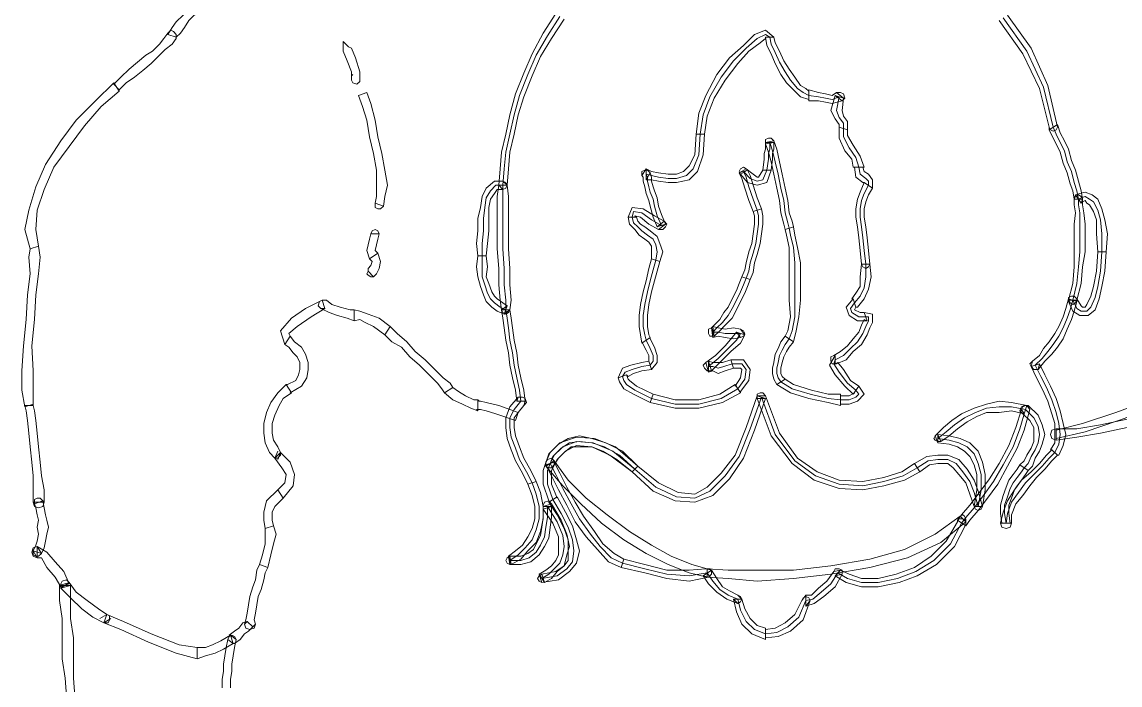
# Model space of a CAD drawing. Header units: millimetres. Extents: x -29311 to -3405, y 28913 to 42880.
# Drawn here: x -26224.45 to -26185.21, y 39444.35 to 39468.04 of the extents above; entities that cross this region are included whole.
import ezdxf

# ---------------------------------------------------------------- set-up
doc = ezdxf.new("R2010")
doc.units = ezdxf.units.MM
doc.layers.add('MIM_İnsan', color=251, linetype='Continuous', lineweight=9)
doc.layers.add('MIM_Selinoks', color=251, linetype='Continuous', lineweight=9)

# ---------------------------------------------------------------- blocks, each defined once
blk = doc.blocks.new('160718_InsanKadın')
at = {"layer": 'MIM_İnsan', "flags": 128}
for points in [[(44.806, 52.519), (44.756, 52.47), (45.202, 52.47), (45.697, 52.569), (46.191, 52.619), (46.736, 52.668), (47.23, 52.718), (47.675, 52.768), (48.022, 52.817), (48.22, 52.867), (48.22, 53.165), (48.022, 53.115), (47.675, 53.066), (47.23, 53.016), (46.736, 52.966), (46.191, 52.917), (45.697, 52.867), (45.202, 52.867), (44.756, 52.867), (44.707, 52.817), (44.756, 52.867), (44.608, 52.817), (44.558, 52.668), (44.608, 52.519), (44.756, 52.47), (44.806, 52.519)], [(48.171, 53.165), (48.22, 53.165), (48.022, 53.115), (47.675, 53.066), (47.23, 53.016), (46.736, 52.966), (46.191, 52.917), (45.697, 52.867), (45.202, 52.867), (44.756, 52.867), (44.756, 52.47), (45.202, 52.47), (45.697, 52.569), (46.191, 52.619), (46.736, 52.668), (47.23, 52.718), (47.675, 52.768), (48.022, 52.817), (48.22, 52.867), (48.269, 52.867), (48.171, 53.165)], [(48.22, 52.867), (48.269, 52.867), (48.764, 52.867), (49.457, 52.867), (50.347, 52.917), (51.288, 52.817), (52.177, 52.768), (52.92, 52.668), (53.513, 52.619), (53.91, 52.668), (53.81, 52.966), (53.513, 53.016), (52.92, 52.966), (52.177, 53.066), (51.288, 53.115), (50.347, 53.215), (49.457, 53.264), (48.764, 53.264), (48.171, 53.165), (48.22, 53.165), (48.22, 52.867)], [(53.81, 52.966), (53.81, 52.966), (53.513, 53.016), (52.92, 52.966), (52.177, 53.066), (51.288, 53.115), (50.347, 53.215), (49.457, 53.264), (48.764, 53.264), (48.171, 53.165), (48.269, 52.867), (48.764, 52.867), (49.457, 52.867), (50.347, 52.917), (51.288, 52.817), (52.177, 52.768), (52.92, 52.668), (53.513, 52.619), (53.91, 52.668), (53.91, 52.668), (53.81, 52.966)], [(59.698, 49.986), (59.748, 49.986), (59.104, 50.632), (58.412, 51.327), (57.67, 51.873), (56.829, 52.42), (56.037, 52.768), (55.196, 53.016), (54.504, 53.165), (53.81, 52.966), (53.91, 52.668), (54.504, 52.768), (55.196, 52.718), (55.938, 52.47), (56.73, 52.122), (57.471, 51.575), (58.214, 51.029), (58.907, 50.433), (59.451, 49.787), (59.501, 49.787), (59.698, 49.986)], [(53.91, 52.668), (53.91, 52.668), (54.504, 52.768), (55.196, 52.718), (55.938, 52.47), (56.73, 52.122), (57.471, 51.575), (58.214, 51.029), (58.907, 50.433), (59.451, 49.787), (59.748, 49.986), (59.104, 50.632), (58.412, 51.327), (57.67, 51.873), (56.829, 52.42), (56.037, 52.768), (55.196, 53.016), (54.504, 53.165), (53.81, 52.966), (53.81, 52.966), (53.91, 52.668)], [(41.887, 51.575), (41.838, 51.575), (42.283, 51.774), (42.63, 52.072), (42.975, 52.37), (43.173, 52.718), (42.778, 52.718), (42.778, 52.569), (42.431, 52.37), (42.085, 52.072), (41.739, 51.873), (41.689, 51.873), (41.887, 51.575)], [(43.025, 52.867), (42.778, 52.718), (42.778, 52.569), (42.431, 52.37), (42.085, 52.072), (41.739, 51.873), (41.838, 51.575), (42.283, 51.774), (42.63, 52.072), (42.975, 52.37), (43.173, 52.718), (42.926, 52.569), (43.173, 52.718), (43.124, 52.867), (42.975, 52.917), (42.827, 52.867), (42.778, 52.718), (43.025, 52.867)], [(43.173, 52.718), (42.926, 52.569), (43.124, 52.47), (43.372, 52.42), (43.619, 52.37), (43.866, 52.321), (44.114, 52.37), (44.311, 52.42), (44.558, 52.47), (44.806, 52.519), (44.707, 52.817), (44.558, 52.768), (44.311, 52.718), (44.114, 52.668), (43.866, 52.718), (43.619, 52.668), (43.372, 52.718), (43.223, 52.768), (43.025, 52.867), (42.778, 52.718), (43.025, 52.867), (42.877, 52.867), (42.827, 52.768), (42.827, 52.668), (42.926, 52.569), (43.173, 52.718)], [(44.756, 52.867), (44.707, 52.817), (44.558, 52.768), (44.311, 52.718), (44.114, 52.668), (43.866, 52.718), (43.619, 52.668), (43.372, 52.718), (43.223, 52.768), (43.025, 52.867), (42.926, 52.569), (43.124, 52.47), (43.372, 52.42), (43.619, 52.37), (43.866, 52.321), (44.114, 52.37), (44.311, 52.42), (44.558, 52.47), (44.806, 52.519), (44.756, 52.47), (44.806, 52.519), (44.905, 52.619), (44.905, 52.718), (44.855, 52.817), (44.707, 52.817), (44.756, 52.867)], [(36.989, 51.277), (36.989, 51.277), (37.336, 51.277), (37.83, 51.377), (38.473, 51.426), (39.166, 51.426), (39.908, 51.426), (40.6, 51.526), (41.244, 51.526), (41.788, 51.526), (41.788, 51.923), (41.244, 51.923), (40.6, 51.824), (39.908, 51.824), (39.166, 51.824), (38.473, 51.724), (37.83, 51.675), (37.336, 51.675), (36.989, 51.675), (36.989, 51.675), (36.989, 51.277)], [(41.788, 51.526), (41.689, 51.873), (41.342, 51.526), (40.947, 51.128), (40.65, 50.731), (40.452, 50.334), (40.75, 50.234), (40.947, 50.532), (41.244, 50.93), (41.541, 51.327), (41.887, 51.575), (41.788, 51.923), (41.887, 51.575), (41.986, 51.675), (41.936, 51.824), (41.838, 51.873), (41.689, 51.873), (41.788, 51.526)], [(41.739, 51.873), (41.689, 51.873), (41.342, 51.526), (40.947, 51.128), (40.65, 50.731), (40.452, 50.334), (40.75, 50.234), (40.947, 50.532), (41.244, 50.93), (41.541, 51.327), (41.887, 51.575), (41.838, 51.575), (41.739, 51.873)], [(40.6, 50.483), (40.75, 50.234), (40.947, 50.532), (41.244, 50.93), (41.541, 51.327), (41.887, 51.575), (41.689, 51.873), (41.342, 51.526), (40.947, 51.128), (40.65, 50.731), (40.452, 50.334), (40.6, 50.085), (40.452, 50.334), (40.452, 50.185), (40.551, 50.135), (40.7, 50.135), (40.75, 50.234), (40.6, 50.483)], [(40.452, 50.334), (40.452, 50.334), (40.205, 49.737), (39.759, 48.744), (39.364, 47.75), (39.166, 47.005), (39.562, 47.005), (39.661, 47.651), (40.056, 48.645), (40.502, 49.638), (40.75, 50.234), (40.75, 50.234), (40.452, 50.334)], [(40.452, 50.334), (40.452, 50.334), (40.205, 49.737), (39.759, 48.744), (39.364, 47.75), (39.166, 47.005), (39.562, 47.005), (39.661, 47.651), (40.056, 48.645), (40.502, 49.638), (40.75, 50.234), (40.75, 50.234), (40.452, 50.334)], [(61.479, 48.049), (61.529, 48.049), (61.331, 48.198), (61.132, 48.347), (60.885, 48.595), (60.737, 48.843), (60.49, 49.141), (60.243, 49.439), (59.946, 49.737), (59.698, 49.986), (59.501, 49.787), (59.748, 49.539), (59.946, 49.241), (60.193, 48.943), (60.44, 48.645), (60.687, 48.396), (60.935, 48.148), (61.132, 47.9), (61.331, 47.75), (61.381, 47.75), (61.479, 48.049)], [(61.479, 48.049), (61.529, 48.049), (61.331, 48.198), (61.132, 48.347), (60.885, 48.595), (60.737, 48.843), (60.49, 49.141), (60.243, 49.439), (59.946, 49.737), (59.698, 49.986), (59.501, 49.787), (59.748, 49.539), (59.946, 49.241), (60.193, 48.943), (60.44, 48.645), (60.687, 48.396), (60.935, 48.148), (61.132, 47.9), (61.331, 47.75), (61.381, 47.75), (61.331, 47.75), (61.479, 47.75), (61.578, 47.85), (61.628, 47.949), (61.529, 48.049), (61.479, 48.049)], [(63.062, 46.26), (63.062, 46.26), (62.914, 46.558), (62.765, 46.807), (62.617, 47.055), (62.37, 47.303), (62.172, 47.502), (61.924, 47.75), (61.726, 47.9), (61.479, 48.049), (61.381, 47.75), (61.529, 47.602), (61.726, 47.452), (61.974, 47.303), (62.172, 47.105), (62.32, 46.856), (62.468, 46.608), (62.617, 46.36), (62.765, 46.161), (62.765, 46.161), (63.062, 46.26)], [(63.062, 46.26), (63.062, 46.26), (62.914, 46.558), (62.765, 46.807), (62.617, 47.055), (62.37, 47.303), (62.172, 47.502), (61.924, 47.75), (61.726, 47.9), (61.479, 48.049), (61.381, 47.75), (61.529, 47.602), (61.726, 47.452), (61.974, 47.303), (62.172, 47.105), (62.32, 46.856), (62.468, 46.608), (62.617, 46.36), (62.765, 46.161), (62.765, 46.161), (63.062, 46.26)], [(39.166, 47.005), (39.166, 47.005), (39.265, 46.707), (39.364, 46.36), (39.512, 46.062), (39.711, 45.714), (40.007, 45.813), (39.809, 46.161), (39.661, 46.459), (39.562, 46.707), (39.562, 47.005), (39.562, 47.005), (39.166, 47.005)], [(39.166, 47.005), (39.166, 47.005), (39.265, 46.707), (39.364, 46.36), (39.512, 46.062), (39.711, 45.714), (40.007, 45.813), (39.809, 46.161), (39.661, 46.459), (39.562, 46.707), (39.562, 47.005), (39.562, 47.005), (39.166, 47.005)], [(39.166, 47.005), (39.265, 46.707), (39.364, 46.36), (39.512, 46.062), (39.711, 45.714), (40.007, 45.813), (39.809, 46.161), (39.661, 46.459), (39.562, 46.707), (39.562, 47.005), (39.166, 47.005)], [(39.711, 45.714), (39.711, 45.664), (39.859, 45.465), (40.056, 45.316), (40.156, 45.167), (40.303, 45.018), (40.502, 45.217), (40.452, 45.366), (40.255, 45.515), (40.156, 45.664), (40.007, 45.863), (40.007, 45.813), (39.711, 45.714)], [(40.303, 45.018), (40.403, 44.919), (40.551, 44.969), (40.798, 44.919), (41.095, 44.869), (41.392, 44.82), (41.639, 44.72), (41.986, 44.621), (42.233, 44.571), (42.431, 44.472), (42.53, 44.77), (42.333, 44.869), (41.986, 44.919), (41.739, 45.018), (41.392, 45.118), (41.095, 45.167), (40.798, 45.217), (40.551, 45.267), (40.403, 45.316), (40.502, 45.217), (40.403, 45.316), (40.255, 45.267), (40.205, 45.118), (40.255, 44.969), (40.403, 44.919), (40.303, 45.018)], [(42.431, 44.472), (42.431, 44.472), (42.877, 44.373), (43.272, 44.273), (43.619, 44.174), (43.916, 44.273), (43.817, 44.571), (43.619, 44.571), (43.272, 44.571), (42.877, 44.671), (42.53, 44.77), (42.53, 44.77), (42.431, 44.472)], [(43.916, 44.273), (43.916, 44.273), (44.114, 44.323), (44.41, 44.323), (44.608, 44.224), (44.905, 43.926), (45.202, 44.124), (44.806, 44.522), (44.41, 44.621), (44.114, 44.621), (43.817, 44.571), (43.817, 44.571), (43.916, 44.273)], [(46.291, 44.124), (46.538, 44.025), (46.736, 44.124), (46.983, 44.273), (47.23, 44.323), (47.577, 44.323), (47.874, 44.224), (48.22, 44.075), (48.467, 43.926), (48.666, 43.628), (48.962, 43.826), (48.666, 44.124), (48.319, 44.373), (47.972, 44.522), (47.577, 44.621), (47.23, 44.621), (46.884, 44.571), (46.538, 44.422), (46.339, 44.224), (46.588, 44.124), (46.339, 44.224), (46.339, 44.124), (46.389, 44.075), (46.439, 44.025), (46.538, 44.025), (46.291, 44.124)], [(46.538, 44.025), (46.538, 44.025), (46.736, 44.124), (46.983, 44.273), (47.23, 44.323), (47.577, 44.323), (47.874, 44.224), (48.22, 44.075), (48.467, 43.926), (48.666, 43.628), (48.962, 43.826), (48.666, 44.124), (48.319, 44.373), (47.972, 44.522), (47.577, 44.621), (47.23, 44.621), (46.884, 44.571), (46.538, 44.422), (46.339, 44.224), (46.339, 44.224), (46.538, 44.025)], [(44.905, 43.926), (44.905, 43.926), (45.35, 43.578), (45.746, 43.528), (46.191, 43.677), (46.538, 44.025), (46.339, 44.224), (45.994, 43.975), (45.746, 43.826), (45.449, 43.876), (45.202, 44.124), (45.202, 44.124), (44.905, 43.926)], [(50.694, 43.677), (50.694, 43.677), (50.793, 43.727), (51.04, 43.429), (51.386, 42.932), (51.683, 42.435), (51.98, 42.535), (51.683, 43.131), (51.337, 43.628), (50.891, 44.025), (50.397, 43.876), (50.397, 43.876), (50.694, 43.677)], [(50.694, 43.677), (50.694, 43.677), (50.793, 43.727), (51.04, 43.429), (51.386, 42.932), (51.683, 42.435), (51.98, 42.535), (51.683, 43.131), (51.337, 43.628), (50.891, 44.025), (50.397, 43.876), (50.397, 43.876), (50.694, 43.677)], [(48.666, 43.628), (48.666, 43.677), (48.913, 43.28), (49.21, 43.081), (49.506, 43.031), (49.754, 43.031), (50.05, 43.131), (50.298, 43.28), (50.496, 43.528), (50.694, 43.677), (50.397, 43.876), (50.298, 43.727), (50.1, 43.578), (49.952, 43.429), (49.754, 43.329), (49.506, 43.329), (49.308, 43.379), (49.11, 43.479), (48.962, 43.777), (48.962, 43.826), (48.666, 43.628)], [(48.666, 43.628), (48.666, 43.677), (48.913, 43.28), (49.21, 43.081), (49.506, 43.031), (49.754, 43.031), (50.05, 43.131), (50.298, 43.28), (50.496, 43.528), (50.694, 43.677), (50.397, 43.876), (50.298, 43.727), (50.1, 43.578), (49.952, 43.429), (49.754, 43.329), (49.506, 43.329), (49.308, 43.379), (49.11, 43.479), (48.962, 43.777), (48.962, 43.826), (48.666, 43.628)], [(51.683, 42.435), (51.683, 42.584), (51.535, 42.286), (51.436, 41.988), (51.337, 41.641), (51.238, 41.392), (51.633, 41.392), (51.633, 41.541), (51.733, 41.889), (51.832, 42.187), (51.98, 42.386), (51.98, 42.535), (51.98, 42.386), (51.98, 42.535), (51.93, 42.634), (51.782, 42.684), (51.683, 42.584), (51.683, 42.435)], [(51.683, 42.435), (51.683, 42.584), (51.535, 42.286), (51.436, 41.988), (51.337, 41.641), (51.238, 41.392), (51.633, 41.392), (51.633, 41.541), (51.733, 41.889), (51.832, 42.187), (51.98, 42.386), (51.98, 42.535), (51.98, 42.386), (51.98, 42.535), (51.93, 42.634), (51.782, 42.684), (51.683, 42.584), (51.683, 42.435)], [(59.748, 41.243), (59.798, 41.193), (60.143, 41.193), (60.638, 41.343), (60.984, 41.492), (61.034, 41.591), (61.232, 41.79), (60.885, 41.79), (60.54, 41.641), (60.143, 41.492), (59.995, 41.492), (60.045, 41.442), (59.995, 41.492), (59.846, 41.492), (59.748, 41.442), (59.698, 41.293), (59.798, 41.193), (59.748, 41.243)], [(51.238, 41.392), (51.238, 41.392), (51.288, 41.193), (51.188, 40.995), (51.04, 40.697), (50.743, 40.299), (51.04, 40.101), (51.337, 40.498), (51.485, 40.895), (51.585, 41.193), (51.633, 41.392), (51.633, 41.392), (51.238, 41.392)], [(55.344, 40.349), (55.691, 40.299), (56.087, 40.2), (56.631, 40.299), (57.224, 40.399), (57.818, 40.548), (58.412, 40.647), (59.006, 40.796), (59.401, 40.945), (59.302, 41.243), (58.907, 41.094), (58.412, 40.945), (57.818, 40.846), (57.224, 40.697), (56.631, 40.597), (56.087, 40.597), (55.691, 40.597), (55.443, 40.647), (55.344, 40.349)], [(53.019, 40.895), (52.92, 40.945), (52.871, 40.895), (52.821, 40.796), (52.821, 40.697), (53.019, 40.895)], [(52.821, 40.697), (52.92, 40.597), (53.118, 40.498), (53.365, 40.448), (53.662, 40.548), (53.464, 40.846), (53.365, 40.746), (53.216, 40.796), (53.118, 40.895), (53.019, 40.895), (52.821, 40.697)], [(53.662, 40.548), (53.662, 40.548), (53.761, 40.647), (53.959, 40.597), (54.157, 40.548), (54.355, 40.498), (54.355, 40.796), (54.157, 40.846), (53.959, 40.895), (53.761, 40.945), (53.464, 40.846), (53.464, 40.846), (53.662, 40.548)], [(54.355, 40.498), (54.454, 40.548), (54.504, 40.647), (54.454, 40.746), (54.355, 40.796), (54.355, 40.498)], [(55.443, 40.647), (55.295, 40.647), (55.246, 40.548), (55.246, 40.448), (55.344, 40.349), (55.443, 40.647)], [(50.743, 40.299), (50.743, 40.299), (50.496, 40.051), (50.298, 39.703), (49.952, 39.405), (49.655, 39.058), (49.308, 38.71), (49.011, 38.412), (48.813, 38.263), (48.666, 38.163), (48.863, 37.865), (49.011, 37.965), (49.21, 38.213), (49.506, 38.511), (49.852, 38.859), (50.149, 39.207), (50.496, 39.505), (50.793, 39.852), (51.04, 40.101), (51.04, 40.101), (50.743, 40.299)], [(48.666, 38.163), (48.666, 38.163), (48.418, 37.865), (48.269, 37.518), (48.121, 37.22), (48.022, 36.971), (48.418, 36.971), (48.418, 37.12), (48.566, 37.418), (48.714, 37.667), (48.863, 37.865), (48.863, 37.865), (48.666, 38.163)], [(48.022, 36.971), (48.071, 37.021), (48.071, 36.872), (48.022, 36.673), (47.923, 36.325), (47.675, 35.63), (47.972, 35.531), (48.22, 36.226), (48.319, 36.673), (48.369, 36.872), (48.369, 36.922), (48.418, 36.971), (48.022, 36.971)], [(53.563, 36.971), (53.563, 36.971), (53.168, 37.021), (52.821, 36.971), (52.475, 36.872), (52.177, 36.773), (51.93, 36.673), (51.733, 36.474), (51.585, 36.276), (51.485, 36.027), (51.782, 35.928), (51.881, 36.077), (52.03, 36.276), (52.129, 36.375), (52.277, 36.474), (52.574, 36.574), (52.821, 36.673), (53.168, 36.623), (53.563, 36.673), (53.563, 36.673), (53.563, 36.971)], [(56.087, 35.928), (56.235, 36.077), (56.235, 36.375), (55.988, 36.673), (55.691, 36.822), (55.295, 36.872), (54.899, 36.971), (54.454, 36.971), (54.008, 37.021), (53.563, 36.971), (53.563, 36.673), (54.008, 36.623), (54.454, 36.574), (54.899, 36.574), (55.295, 36.574), (55.591, 36.524), (55.79, 36.375), (55.938, 36.276), (55.938, 36.077), (56.087, 36.226), (55.938, 36.077), (55.988, 35.978), (56.087, 35.928), (56.185, 35.978), (56.235, 36.077), (56.087, 35.928)], [(56.087, 36.077), (55.691, 36.077), (55.097, 36.077), (54.504, 36.077), (53.81, 36.077), (53.118, 36.027), (52.524, 36.027), (51.98, 35.978), (51.633, 35.978), (51.733, 36.176), (51.881, 36.375), (52.03, 36.524), (52.227, 36.623), (52.524, 36.723), (52.821, 36.822), (53.168, 36.822), (53.563, 36.822), (54.008, 36.822), (54.454, 36.773), (54.899, 36.773), (55.295, 36.723), (55.641, 36.673), (55.888, 36.524), (56.087, 36.325), (56.087, 36.077), (56.087, 36.077)], [(51.633, 36.127), (51.633, 36.127), (51.337, 36.077), (50.991, 36.027), (50.546, 35.978), (50.1, 35.878), (49.655, 35.829), (49.21, 35.729), (48.764, 35.63), (48.369, 35.58), (48.369, 35.282), (48.764, 35.332), (49.21, 35.431), (49.655, 35.531), (50.1, 35.58), (50.546, 35.68), (50.991, 35.729), (51.337, 35.779), (51.633, 35.829), (51.633, 35.829), (51.633, 36.127)], [(51.485, 36.027), (51.633, 35.829), (51.98, 35.779), (52.524, 35.829), (53.118, 35.829), (53.81, 35.878), (54.504, 35.878), (55.097, 35.878), (55.691, 35.878), (56.087, 35.928), (56.087, 36.226), (55.691, 36.276), (55.097, 36.276), (54.504, 36.276), (53.81, 36.276), (53.118, 36.226), (52.524, 36.226), (51.98, 36.176), (51.633, 36.127), (51.782, 35.928), (51.633, 36.127), (51.535, 36.077), (51.485, 35.978), (51.535, 35.878), (51.633, 35.829), (51.485, 36.027)], [(56.087, 36.226), (56.087, 36.226), (55.691, 36.276), (55.097, 36.276), (54.504, 36.276), (53.81, 36.276), (53.118, 36.226), (52.524, 36.226), (51.98, 36.176), (51.633, 36.127), (51.633, 35.829), (51.98, 35.779), (52.524, 35.829), (53.118, 35.829), (53.81, 35.878), (54.504, 35.878), (55.097, 35.878), (55.691, 35.878), (56.087, 35.928), (56.087, 35.928), (56.087, 36.226)], [(42.827, 35.878), (42.53, 35.829), (42.53, 35.431), (42.63, 35.084), (42.877, 34.786), (43.173, 34.587), (43.47, 34.438), (43.866, 34.388), (44.213, 34.339), (44.608, 34.339), (44.608, 34.636), (44.213, 34.636), (43.866, 34.686), (43.569, 34.736), (43.272, 34.885), (43.075, 34.984), (42.926, 35.183), (42.827, 35.431), (42.827, 35.829), (42.53, 35.779), (42.827, 35.829), (42.778, 35.928), (42.678, 35.978), (42.58, 35.928), (42.53, 35.829), (42.827, 35.878)], [(45.4, 35.183), (45.4, 35.183), (45.005, 35.034), (44.608, 34.935), (44.163, 34.935), (43.817, 35.034), (43.52, 35.183), (43.223, 35.382), (43.025, 35.63), (42.827, 35.878), (42.53, 35.779), (42.728, 35.431), (43.025, 35.183), (43.322, 34.885), (43.717, 34.736), (44.163, 34.636), (44.608, 34.636), (45.103, 34.736), (45.499, 34.885), (45.499, 34.885), (45.4, 35.183)], [(48.369, 35.58), (48.516, 35.531), (48.171, 35.829), (47.775, 35.978), (47.428, 35.978), (47.033, 35.928), (46.636, 35.779), (46.241, 35.63), (45.796, 35.382), (45.4, 35.183), (45.499, 34.885), (45.894, 35.084), (46.339, 35.332), (46.736, 35.481), (47.131, 35.63), (47.428, 35.68), (47.775, 35.68), (47.972, 35.531), (48.22, 35.332), (48.369, 35.282), (48.22, 35.332), (48.319, 35.233), (48.467, 35.282), (48.516, 35.382), (48.516, 35.531), (48.369, 35.58)], [(42.184, 34.786), (41.887, 34.686), (41.986, 34.09), (42.283, 33.693), (42.58, 33.444), (43.025, 33.345), (43.421, 33.444), (43.916, 33.593), (44.41, 33.842), (44.955, 34.14), (44.756, 34.438), (44.311, 34.14), (43.817, 33.891), (43.421, 33.742), (43.025, 33.742), (42.678, 33.742), (42.481, 33.891), (42.283, 34.189), (42.184, 34.686), (41.887, 34.587), (42.184, 34.686), (42.134, 34.786), (42.036, 34.835), (41.936, 34.786), (41.887, 34.686), (42.184, 34.786)], [(44.608, 34.339), (44.509, 34.636), (44.014, 34.289), (43.52, 34.09), (43.173, 34.09), (42.877, 34.09), (42.678, 34.189), (42.481, 34.339), (42.333, 34.537), (42.184, 34.786), (41.887, 34.587), (42.036, 34.339), (42.283, 34.14), (42.481, 33.891), (42.877, 33.792), (43.173, 33.693), (43.619, 33.792), (44.114, 33.991), (44.707, 34.339), (44.608, 34.636), (44.707, 34.339), (44.806, 34.438), (44.756, 34.587), (44.658, 34.636), (44.509, 34.636), (44.608, 34.339)], [(42.381, 28.775), (42.381, 28.775), (42.53, 29.321), (42.827, 30.066), (43.223, 30.762), (43.717, 31.557), (44.311, 32.352), (44.905, 33.097), (45.548, 33.742), (46.241, 34.239), (46.043, 34.537), (45.35, 33.941), (44.707, 33.295), (44.014, 32.55), (43.421, 31.755), (42.926, 30.961), (42.53, 30.166), (42.233, 29.421), (42.085, 28.775), (42.085, 28.775), (42.381, 28.775)], [(42.728, 31.755), (42.728, 31.755), (42.926, 32.103), (43.272, 32.5), (43.717, 32.799), (44.262, 33.196), (44.756, 33.494), (45.3, 33.792), (45.796, 34.04), (46.191, 34.239), (46.092, 34.537), (45.697, 34.339), (45.202, 34.09), (44.658, 33.792), (44.064, 33.494), (43.52, 33.097), (43.075, 32.699), (42.63, 32.302), (42.431, 31.855), (42.431, 31.855), (42.728, 31.755)], [(44.955, 34.14), (44.905, 34.14), (45.4, 34.339), (45.894, 34.339), (46.291, 34.14), (46.588, 33.842), (46.785, 33.444), (46.736, 32.898), (46.439, 32.252), (45.845, 31.457), (46.043, 31.259), (46.736, 32.053), (47.033, 32.799), (47.082, 33.444), (46.884, 34.04), (46.488, 34.438), (45.894, 34.636), (45.4, 34.636), (44.806, 34.438), (44.756, 34.438), (44.955, 34.14)], [(46.191, 34.239), (46.092, 34.239), (46.339, 34.09), (46.538, 33.891), (46.736, 33.643), (46.736, 33.345), (46.736, 32.898), (46.588, 32.5), (46.291, 32.004), (45.845, 31.457), (46.043, 31.259), (46.588, 31.805), (46.884, 32.401), (47.033, 32.898), (47.131, 33.345), (47.033, 33.742), (46.835, 34.09), (46.538, 34.388), (46.191, 34.537), (46.092, 34.537), (46.191, 34.537), (46.043, 34.537), (45.994, 34.438), (45.994, 34.339), (46.092, 34.239), (46.191, 34.239)], [(46.241, 34.239), (46.339, 34.339), (46.291, 34.487), (46.191, 34.537), (46.043, 34.537), (46.241, 34.239)], [(48.071, 17.4), (48.171, 17.896), (48.171, 18.343), (48.121, 18.79), (47.972, 19.188), (47.775, 19.585), (47.527, 19.933), (47.28, 20.231), (47.033, 20.529), (46.983, 20.132), (46.884, 19.784), (46.736, 19.486), (46.488, 19.238), (46.142, 19.089), (45.746, 18.989), (45.202, 18.989), (44.608, 19.089), (45.103, 19.238), (45.499, 19.387), (45.845, 19.635), (46.142, 19.883), (46.291, 20.181), (46.291, 20.529), (46.241, 20.877), (45.994, 21.274), (45.697, 21.771), (45.499, 22.466), (45.35, 23.211), (45.4, 24.056), (45.697, 24.9), (46.241, 25.645), (47.181, 26.341), (48.516, 26.838), (47.379, 27.235), (46.389, 27.632), (45.697, 28.129), (45.152, 28.676), (44.905, 29.222), (44.955, 29.868), (45.3, 30.613), (45.944, 31.358), (46.439, 31.904), (46.736, 32.451), (46.884, 32.898), (46.933, 33.345), (46.884, 33.693), (46.686, 33.991), (46.439, 34.239), (46.142, 34.388), (45.746, 34.189), (45.252, 33.941), (44.707, 33.643), (44.163, 33.345), (43.619, 32.948), (43.173, 32.6), (42.778, 32.203), (42.58, 31.805), (42.381, 31.01), (42.184, 30.216), (42.134, 29.421), (42.233, 28.775), (41.936, 28.576), (41.639, 28.328), (41.442, 28.03), (41.294, 27.682), (40.897, 27.583), (40.502, 27.384), (40.205, 27.086), (40.056, 26.689), (40.106, 26.291), (40.303, 25.894), (40.65, 25.496), (41.244, 25.248), (41.294, 25), (41.541, 24.702), (41.838, 24.354), (42.233, 24.106), (42.036, 23.758), (41.887, 23.261), (41.887, 22.665), (42.036, 21.97), (42.283, 21.324), (42.678, 20.678), (43.272, 20.082), (44.014, 19.685), (44.213, 19.536), (44.558, 19.238), (44.955, 18.939), (45.499, 18.542), (46.092, 18.194), (46.736, 17.847), (47.379, 17.598), (48.071, 17.4), (48.071, 17.4)], [(42.333, 28.626), (42.381, 28.825), (42.333, 29.421), (42.333, 30.216), (42.53, 31.01), (42.728, 31.755), (42.431, 31.855), (42.233, 31.01), (42.036, 30.216), (41.936, 29.421), (42.085, 28.725), (42.134, 28.924), (42.085, 28.725), (42.184, 28.626), (42.283, 28.626), (42.381, 28.676), (42.381, 28.825), (42.333, 28.626)], [(49.852, 24.205), (49.704, 24.255), (49.407, 24.056), (49.011, 23.758), (48.764, 23.46), (48.616, 23.36), (48.516, 23.46), (48.418, 23.708), (48.418, 24.006), (48.467, 24.453), (48.616, 25.099), (48.813, 25.745), (49.061, 26.142), (49.21, 26.242), (49.358, 26.291), (49.555, 26.291), (49.754, 26.242), (50.001, 26.192), (50.199, 26.093), (50.397, 25.993), (50.594, 25.844), (50.891, 25.745), (51.386, 25.645), (51.98, 25.645), (52.673, 25.645), (53.316, 25.645), (53.86, 25.695), (54.305, 25.794), (54.552, 25.844), (54.751, 25.894), (55.097, 25.993), (55.543, 26.043), (55.988, 26.142), (56.482, 26.242), (56.927, 26.341), (57.323, 26.44), (57.62, 26.54), (57.373, 26.54), (57.224, 26.589), (57.026, 26.589), (56.631, 26.639), (56.284, 26.788), (56.235, 26.987), (56.334, 27.235), (56.581, 27.483), (56.383, 27.384), (56.037, 27.285), (55.591, 27.136), (55.196, 26.987), (54.998, 26.937), (54.701, 26.937), (54.355, 26.987), (54.008, 27.036), (53.662, 27.136), (53.316, 27.235), (53.019, 27.285), (52.772, 27.384), (52.524, 27.483), (52.277, 27.583), (51.98, 27.732), (51.683, 27.881), (51.436, 28.03), (51.188, 28.229), (50.991, 28.427), (50.842, 28.576), (50.842, 28.378), (50.793, 28.129), (50.793, 27.831), (50.793, 27.583), (50.546, 27.732), (50.249, 28.03), (49.902, 28.378), (49.605, 28.725), (49.605, 28.576), (49.555, 28.378), (49.605, 28.179), (49.704, 27.881), (49.704, 27.533), (49.506, 27.384), (49.16, 27.434), (48.813, 27.682), (48.467, 28.278), (48.269, 29.073), (48.269, 29.917), (48.467, 30.762), (48.764, 31.358), (48.962, 31.656), (49.11, 31.755), (49.258, 31.805), (49.407, 31.706), (49.506, 31.457), (49.605, 31.11), (49.655, 30.812), (49.803, 30.712), (50.001, 30.712), (50.249, 30.812), (50.546, 30.961), (50.743, 31.01), (51.04, 31.06), (51.436, 31.06), (51.832, 31.01), (52.277, 30.911), (52.673, 30.812), (53.069, 30.712), (53.415, 30.613), (53.712, 30.563), (53.959, 30.613), (54.157, 30.712), (54.305, 30.911), (54.454, 31.11), (54.602, 31.259), (54.751, 31.408), (54.949, 31.457), (55.146, 31.408), (55.097, 31.11), (54.849, 30.762), (54.652, 30.414), (54.998, 30.563), (55.344, 30.663), (55.591, 30.712), (55.839, 30.812), (56.037, 30.861), (56.235, 30.911), (56.383, 30.911), (56.482, 30.961), (56.433, 30.762), (56.383, 30.514), (56.334, 30.166), (56.334, 29.868), (56.433, 29.52), (56.68, 29.272), (57.175, 29.073), (57.917, 29.023), (58.61, 28.924), (59.253, 28.676), (59.946, 28.278), (60.54, 27.831), (60.984, 27.384), (61.331, 26.987), (61.479, 26.689), (61.381, 26.54), (61.132, 26.49), (60.836, 26.341), (60.49, 26.192), (60.143, 25.993), (59.846, 25.794), (59.549, 25.546), (59.401, 25.347), (59.302, 25.149), (59.253, 24.801), (59.204, 24.553), (59.154, 24.304), (59.253, 24.056), (58.758, 24.155), (58.51, 24.056), (58.313, 23.907), (58.115, 23.907), (57.818, 23.907), (57.423, 23.708), (57.076, 23.46), (56.73, 23.36), (56.482, 23.311), (56.334, 23.112), (56.235, 23.013), (56.087, 23.013), (55.79, 23.162), (55.543, 23.261), (55.246, 23.311), (54.949, 23.311), (54.602, 23.261), (54.207, 23.211), (53.761, 23.162), (53.266, 23.112), (52.821, 23.112), (52.425, 23.162), (52.129, 23.311), (51.881, 23.509), (51.683, 23.659), (51.535, 23.609), (51.386, 23.36), (51.386, 23.112), (51.386, 23.013), (51.238, 23.013), (51.04, 23.112), (50.793, 23.211), (50.496, 23.41), (50.249, 23.659), (50.001, 23.907), (49.852, 24.205), (49.852, 24.205)], [(49.21, 31.954), (49.21, 31.954), (49.061, 31.904), (48.813, 31.755), (48.616, 31.408), (48.319, 30.812), (48.616, 30.712), (48.913, 31.308), (49.11, 31.557), (49.16, 31.606), (49.308, 31.656), (49.308, 31.656), (49.21, 31.954)], [(49.803, 30.861), (49.803, 30.861), (49.754, 31.11), (49.655, 31.507), (49.555, 31.805), (49.21, 31.954), (49.308, 31.656), (49.258, 31.606), (49.358, 31.408), (49.457, 31.11), (49.506, 30.762), (49.506, 30.762), (49.803, 30.861)], [(45.845, 31.457), (45.845, 31.457), (45.152, 30.712), (44.806, 29.917), (44.756, 29.222), (45.005, 28.576), (45.597, 27.98), (46.339, 27.483), (47.33, 27.086), (48.467, 26.689), (48.566, 26.987), (47.428, 27.384), (46.439, 27.781), (45.796, 28.278), (45.3, 28.775), (45.053, 29.222), (45.103, 29.818), (45.449, 30.514), (46.043, 31.259), (46.043, 31.259), (45.845, 31.457)], [(45.845, 31.457), (45.845, 31.457), (45.152, 30.712), (44.806, 29.917), (44.756, 29.222), (45.005, 28.576), (45.597, 27.98), (46.339, 27.483), (47.33, 27.086), (48.467, 26.689), (48.566, 26.987), (47.428, 27.384), (46.439, 27.781), (45.796, 28.278), (45.3, 28.775), (45.053, 29.222), (45.103, 29.818), (45.449, 30.514), (46.043, 31.259), (46.043, 31.259), (45.845, 31.457)], [(54.949, 31.606), (54.949, 31.606), (54.701, 31.557), (54.504, 31.358), (54.305, 31.209), (54.157, 31.01), (54.058, 30.861), (53.91, 30.762), (53.712, 30.762), (53.464, 30.762), (53.365, 30.464), (53.712, 30.365), (54.008, 30.464), (54.256, 30.563), (54.454, 30.812), (54.602, 31.01), (54.701, 31.159), (54.8, 31.259), (54.949, 31.308), (54.949, 31.308), (54.949, 31.606)], [(54.602, 30.563), (54.8, 30.315), (54.998, 30.663), (55.246, 31.06), (55.295, 31.457), (54.949, 31.606), (54.949, 31.308), (54.998, 31.358), (54.949, 31.159), (54.701, 30.861), (54.504, 30.514), (54.701, 30.265), (54.504, 30.514), (54.504, 30.365), (54.602, 30.265), (54.701, 30.216), (54.8, 30.315), (54.602, 30.563)], [(50.446, 31.11), (50.496, 31.11), (50.199, 30.961), (50.001, 30.861), (49.852, 30.861), (49.803, 30.861), (49.506, 30.762), (49.754, 30.563), (50.001, 30.563), (50.298, 30.663), (50.594, 30.812), (50.644, 30.812), (50.446, 31.11)], [(53.464, 30.762), (53.464, 30.762), (53.118, 30.861), (52.673, 30.961), (52.277, 31.06), (51.832, 31.159), (51.436, 31.209), (51.04, 31.209), (50.743, 31.159), (50.446, 31.11), (50.644, 30.812), (50.743, 30.861), (51.04, 30.911), (51.436, 30.911), (51.832, 30.861), (52.277, 30.762), (52.673, 30.663), (53.019, 30.563), (53.365, 30.464), (53.365, 30.464), (53.464, 30.762)], [(56.68, 30.961), (56.433, 31.11), (56.383, 31.06), (56.235, 31.06), (56.037, 31.01), (55.79, 30.961), (55.543, 30.861), (55.344, 30.812), (54.949, 30.712), (54.602, 30.563), (54.701, 30.265), (55.048, 30.414), (55.344, 30.514), (55.641, 30.563), (55.888, 30.663), (56.037, 30.712), (56.235, 30.762), (56.383, 30.762), (56.532, 30.812), (56.284, 30.961), (56.532, 30.812), (56.631, 30.911), (56.631, 31.01), (56.581, 31.11), (56.433, 31.11), (56.68, 30.961)], [(48.319, 30.812), (48.319, 30.812), (48.121, 29.917), (48.121, 29.073), (48.319, 28.229), (48.666, 27.583), (48.962, 27.781), (48.616, 28.328), (48.418, 29.073), (48.418, 29.917), (48.616, 30.712), (48.616, 30.712), (48.319, 30.812)], [(57.917, 29.172), (57.917, 29.172), (57.175, 29.222), (56.779, 29.421), (56.581, 29.619), (56.482, 29.868), (56.482, 30.166), (56.532, 30.514), (56.581, 30.762), (56.68, 30.961), (56.284, 30.961), (56.284, 30.762), (56.235, 30.514), (56.185, 30.166), (56.185, 29.868), (56.284, 29.421), (56.581, 29.123), (57.175, 28.924), (57.917, 28.874), (57.917, 28.874), (57.917, 29.172)], [(61.381, 26.391), (61.381, 26.391), (61.628, 26.689), (61.479, 27.086), (61.084, 27.483), (60.638, 27.98), (60.045, 28.427), (59.302, 28.825), (58.659, 29.073), (57.917, 29.172), (57.917, 28.874), (58.56, 28.775), (59.204, 28.527), (59.846, 28.129), (60.44, 27.682), (60.885, 27.285), (61.182, 26.887), (61.331, 26.689), (61.381, 26.689), (61.381, 26.689), (61.381, 26.391)], [(41.294, 27.533), (41.442, 27.682), (41.59, 27.98), (41.739, 28.229), (42.036, 28.427), (42.333, 28.626), (42.134, 28.924), (41.838, 28.725), (41.541, 28.427), (41.294, 28.079), (41.145, 27.682), (41.294, 27.831), (41.145, 27.682), (41.194, 27.583), (41.294, 27.533), (41.392, 27.583), (41.442, 27.682), (41.294, 27.533)], [(44.262, 19.734), (43.619, 20.628), (43.075, 21.721), (42.728, 22.963), (42.481, 24.354), (42.333, 25.695), (42.333, 26.987), (42.333, 28.03), (42.381, 28.775), (42.085, 28.775), (42.036, 28.03), (41.936, 26.987), (42.036, 25.695), (42.184, 24.354), (42.431, 22.963), (42.778, 21.622), (43.322, 20.43), (44.064, 19.536), (44.262, 19.734)], [(49.852, 27.93), (49.852, 27.93), (49.754, 28.229), (49.754, 28.378), (49.754, 28.576), (49.803, 28.725), (49.407, 28.725), (49.457, 28.576), (49.358, 28.378), (49.457, 28.129), (49.555, 27.831), (49.555, 27.831), (49.852, 27.93)], [(49.803, 28.725), (49.457, 28.626), (49.803, 28.278), (50.149, 27.93), (50.446, 27.583), (50.743, 27.434), (50.842, 27.732), (50.644, 27.881), (50.347, 28.129), (50.001, 28.477), (49.754, 28.825), (49.407, 28.725), (49.754, 28.825), (49.655, 28.924), (49.555, 28.874), (49.457, 28.775), (49.457, 28.626), (49.803, 28.725)], [(51.04, 28.576), (50.694, 28.527), (50.891, 28.328), (51.089, 28.129), (51.337, 27.881), (51.633, 27.732), (51.93, 27.583), (52.227, 27.434), (52.475, 27.334), (52.722, 27.235), (52.821, 27.533), (52.574, 27.632), (52.327, 27.732), (52.03, 27.881), (51.733, 28.03), (51.535, 28.179), (51.288, 28.328), (51.089, 28.527), (50.991, 28.626), (50.644, 28.576), (50.991, 28.626), (50.941, 28.725), (50.793, 28.725), (50.694, 28.676), (50.694, 28.527), (51.04, 28.576)], [(50.743, 27.434), (50.941, 27.583), (50.991, 27.831), (50.941, 28.129), (50.991, 28.378), (51.04, 28.576), (50.644, 28.576), (50.694, 28.378), (50.644, 28.129), (50.594, 27.831), (50.644, 27.583), (50.842, 27.732), (50.644, 27.583), (50.694, 27.483), (50.793, 27.434), (50.891, 27.483), (50.941, 27.583), (50.743, 27.434)], [(48.666, 27.583), (48.714, 27.583), (49.11, 27.285), (49.506, 27.235), (49.852, 27.483), (49.852, 27.93), (49.555, 27.831), (49.555, 27.583), (49.506, 27.533), (49.21, 27.583), (48.913, 27.781), (48.962, 27.781), (48.666, 27.583)], [(40.205, 26.689), (40.255, 26.689), (40.353, 26.987), (40.6, 27.235), (40.947, 27.434), (41.294, 27.533), (41.294, 27.831), (40.848, 27.732), (40.403, 27.533), (40.056, 27.185), (39.859, 26.689), (39.908, 26.689), (40.205, 26.689)], [(52.722, 27.235), (52.722, 27.235), (52.969, 27.136), (53.316, 27.086), (53.613, 26.987), (54.008, 26.887), (54.355, 26.838), (54.701, 26.788), (54.998, 26.788), (55.246, 26.838), (55.146, 27.136), (54.998, 27.086), (54.701, 27.086), (54.355, 27.136), (54.008, 27.185), (53.712, 27.285), (53.316, 27.384), (53.069, 27.434), (52.821, 27.533), (52.821, 27.533), (52.722, 27.235)], [(55.246, 26.838), (55.246, 26.838), (55.641, 26.987), (56.087, 27.136), (56.433, 27.235), (56.631, 27.334), (56.532, 27.632), (56.334, 27.533), (55.988, 27.434), (55.543, 27.285), (55.146, 27.136), (55.146, 27.136), (55.246, 26.838)], [(56.631, 27.334), (56.482, 27.583), (56.185, 27.334), (56.087, 26.987), (56.185, 26.639), (56.631, 26.49), (56.631, 26.788), (56.383, 26.937), (56.383, 26.987), (56.482, 27.136), (56.68, 27.384), (56.532, 27.632), (56.68, 27.384), (56.73, 27.483), (56.68, 27.583), (56.581, 27.632), (56.482, 27.583), (56.631, 27.334)], [(41.442, 25.248), (41.244, 25.397), (40.75, 25.645), (40.452, 25.993), (40.255, 26.341), (40.205, 26.689), (39.908, 26.689), (39.958, 26.242), (40.156, 25.794), (40.551, 25.347), (41.244, 25.099), (41.046, 25.248), (41.244, 25.099), (41.342, 25.149), (41.392, 25.248), (41.342, 25.347), (41.244, 25.397), (41.442, 25.248)], [(48.467, 26.689), (48.467, 26.987), (47.131, 26.49), (46.142, 25.745), (45.548, 24.95), (45.252, 24.056), (45.202, 23.211), (45.35, 22.466), (45.548, 21.721), (45.845, 21.175), (46.142, 21.373), (45.845, 21.821), (45.647, 22.466), (45.499, 23.211), (45.548, 24.056), (45.845, 24.851), (46.339, 25.546), (47.23, 26.192), (48.566, 26.689), (48.566, 26.987), (48.566, 26.689), (48.666, 26.788), (48.666, 26.887), (48.616, 26.987), (48.467, 26.987), (48.467, 26.689)], [(48.467, 26.689), (48.467, 26.987), (47.131, 26.49), (46.142, 25.745), (45.548, 24.95), (45.252, 24.056), (45.202, 23.211), (45.35, 22.466), (45.548, 21.721), (45.845, 21.175), (46.142, 21.373), (45.845, 21.821), (45.647, 22.466), (45.499, 23.211), (45.548, 24.056), (45.845, 24.851), (46.339, 25.546), (47.23, 26.192), (48.566, 26.689), (48.566, 26.987), (48.566, 26.689), (48.666, 26.788), (48.666, 26.887), (48.616, 26.987), (48.467, 26.987), (48.467, 26.689)], [(57.62, 26.391), (57.571, 26.689), (57.274, 26.589), (56.927, 26.49), (56.482, 26.391), (55.988, 26.291), (55.543, 26.192), (55.097, 26.142), (54.701, 26.043), (54.504, 25.993), (54.602, 25.695), (54.8, 25.745), (55.097, 25.844), (55.543, 25.894), (55.988, 25.993), (56.482, 26.093), (56.927, 26.192), (57.373, 26.291), (57.67, 26.391), (57.62, 26.689), (57.67, 26.391), (57.768, 26.49), (57.768, 26.589), (57.719, 26.689), (57.571, 26.689), (57.62, 26.391)], [(56.631, 26.49), (56.631, 26.49), (57.026, 26.44), (57.224, 26.44), (57.373, 26.391), (57.62, 26.391), (57.62, 26.689), (57.373, 26.689), (57.224, 26.738), (57.026, 26.738), (56.631, 26.788), (56.631, 26.788), (56.631, 26.49)], [(59.501, 25.149), (59.451, 25.149), (59.549, 25.248), (59.649, 25.447), (59.946, 25.645), (60.243, 25.844), (60.54, 26.043), (60.885, 26.192), (61.182, 26.341), (61.381, 26.391), (61.381, 26.689), (61.084, 26.639), (60.787, 26.49), (60.44, 26.341), (60.045, 26.142), (59.748, 25.944), (59.451, 25.645), (59.253, 25.447), (59.154, 25.149), (59.104, 25.149), (59.501, 25.149)], [(50.694, 25.993), (50.694, 25.993), (50.496, 26.142), (50.249, 26.242), (50.05, 26.341), (49.754, 26.391), (49.555, 26.44), (49.358, 26.44), (49.16, 26.391), (48.962, 26.291), (49.16, 25.993), (49.258, 26.093), (49.358, 26.142), (49.555, 26.142), (49.754, 26.093), (49.952, 26.043), (50.149, 25.944), (50.298, 25.844), (50.496, 25.695), (50.496, 25.695), (50.694, 25.993)], [(48.962, 26.291), (48.962, 26.291), (48.666, 25.794), (48.467, 25.149), (48.319, 24.453), (48.22, 24.006), (48.616, 24.006), (48.616, 24.453), (48.764, 25.049), (48.962, 25.695), (49.16, 25.993), (49.16, 25.993), (48.962, 26.291)], [(54.504, 25.993), (54.504, 25.993), (54.305, 25.944), (53.86, 25.844), (53.316, 25.844), (52.673, 25.844), (51.98, 25.844), (51.386, 25.794), (50.891, 25.894), (50.694, 25.993), (50.496, 25.695), (50.891, 25.596), (51.386, 25.496), (51.98, 25.447), (52.673, 25.447), (53.316, 25.447), (53.86, 25.546), (54.305, 25.645), (54.602, 25.695), (54.602, 25.695), (54.504, 25.993)], [(42.333, 24.006), (42.283, 24.255), (41.936, 24.503), (41.689, 24.801), (41.442, 25.049), (41.442, 25.248), (41.046, 25.248), (41.145, 24.95), (41.392, 24.602), (41.739, 24.205), (42.184, 23.957), (42.134, 24.205), (42.184, 23.957), (42.333, 23.957), (42.381, 24.056), (42.381, 24.205), (42.283, 24.255), (42.333, 24.006)], [(59.204, 23.907), (59.401, 24.155), (59.302, 24.304), (59.352, 24.553), (59.401, 24.801), (59.501, 25.149), (59.104, 25.149), (59.104, 24.801), (59.055, 24.553), (59.006, 24.304), (59.104, 23.957), (59.302, 24.205), (59.104, 23.957), (59.204, 23.857), (59.352, 23.907), (59.401, 24.006), (59.401, 24.155), (59.204, 23.907)], [(48.913, 23.36), (48.913, 23.36), (49.11, 23.659), (49.506, 23.907), (49.754, 24.106), (49.704, 24.205), (50.001, 24.205), (49.655, 24.404), (49.308, 24.205), (48.913, 23.857), (48.616, 23.559), (48.616, 23.559), (48.913, 23.36)], [(49.704, 24.205), (49.704, 24.155), (49.852, 23.808), (50.149, 23.559), (50.397, 23.261), (50.743, 23.062), (50.991, 22.963), (51.188, 22.864), (51.485, 22.864), (51.535, 23.162), (51.238, 23.062), (51.288, 23.162), (51.288, 23.162), (51.089, 23.261), (50.842, 23.36), (50.594, 23.559), (50.347, 23.758), (50.149, 24.006), (50.001, 24.255), (50.001, 24.205), (50.001, 24.255), (49.952, 24.354), (49.803, 24.354), (49.704, 24.304), (49.704, 24.155), (49.704, 24.205)], [(58.065, 23.758), (58.065, 23.758), (58.362, 23.758), (58.56, 23.907), (58.758, 23.957), (59.204, 23.907), (59.302, 24.205), (58.758, 24.354), (58.462, 24.205), (58.263, 24.056), (58.165, 24.056), (58.165, 24.056), (58.065, 23.758)], [(44.114, 19.834), (44.064, 19.834), (43.372, 20.231), (42.827, 20.777), (42.431, 21.373), (42.184, 22.019), (42.036, 22.665), (42.036, 23.261), (42.184, 23.708), (42.333, 24.006), (42.134, 24.205), (41.887, 23.808), (41.739, 23.261), (41.739, 22.665), (41.887, 21.92), (42.134, 21.274), (42.53, 20.579), (43.173, 19.933), (43.965, 19.536), (43.916, 19.536), (43.965, 19.536), (44.114, 19.536), (44.163, 19.635), (44.163, 19.784), (44.064, 19.834), (44.114, 19.834)], [(48.22, 24.006), (48.269, 24.006), (48.269, 23.708), (48.369, 23.41), (48.616, 23.162), (48.913, 23.36), (48.616, 23.559), (48.616, 23.559), (48.666, 23.509), (48.566, 23.708), (48.566, 24.006), (48.616, 24.006), (48.22, 24.006)], [(56.73, 23.211), (56.73, 23.162), (57.126, 23.311), (57.521, 23.559), (57.868, 23.758), (58.065, 23.758), (58.165, 24.056), (57.768, 24.056), (57.323, 23.857), (57.026, 23.609), (56.73, 23.559), (56.73, 23.509), (56.73, 23.211)], [(51.535, 23.162), (51.535, 23.162), (51.535, 23.311), (51.633, 23.509), (51.633, 23.509), (51.733, 23.46), (52.03, 23.559), (51.733, 23.808), (51.436, 23.708), (51.238, 23.41), (51.238, 23.062), (51.238, 23.062), (51.535, 23.162)], [(51.733, 23.46), (51.733, 23.41), (52.03, 23.162), (52.376, 23.013), (52.821, 22.913), (53.266, 22.963), (53.266, 23.261), (52.821, 23.311), (52.475, 23.311), (52.227, 23.46), (52.03, 23.609), (52.03, 23.559), (51.733, 23.46)], [(53.266, 22.963), (53.266, 22.963), (53.761, 23.013), (54.207, 23.062), (54.602, 23.112), (54.949, 23.162), (55.246, 23.162), (55.493, 23.112), (55.74, 23.013), (55.988, 22.864), (56.185, 23.162), (55.839, 23.311), (55.591, 23.41), (55.246, 23.46), (54.949, 23.46), (54.602, 23.41), (54.207, 23.36), (53.761, 23.311), (53.266, 23.261), (53.266, 23.261), (53.266, 23.261), (53.168, 23.211), (53.118, 23.112), (53.168, 23.013), (53.266, 22.963), (53.266, 22.963)], [(55.988, 22.864), (55.988, 22.864), (56.284, 22.864), (56.482, 23.013), (56.581, 23.162), (56.73, 23.211), (56.73, 23.509), (56.383, 23.46), (56.185, 23.211), (56.185, 23.162), (56.185, 23.162), (56.185, 23.162), (55.988, 22.864)], [(45.845, 21.175), (45.845, 21.175), (46.092, 20.827), (46.142, 20.529), (46.142, 20.181), (45.994, 19.983), (45.746, 19.784), (45.449, 19.536), (45.053, 19.387), (44.608, 19.238), (44.608, 18.939), (45.152, 19.089), (45.548, 19.238), (45.944, 19.486), (46.291, 19.784), (46.439, 20.181), (46.439, 20.529), (46.389, 20.926), (46.142, 21.373), (46.142, 21.373), (45.845, 21.175)], [(45.845, 21.175), (45.845, 21.175), (46.092, 20.827), (46.142, 20.529), (46.142, 20.181), (45.994, 19.983), (45.746, 19.784), (45.449, 19.536), (45.053, 19.387), (44.608, 19.238), (44.608, 18.939), (45.152, 19.089), (45.548, 19.238), (45.944, 19.486), (46.291, 19.784), (46.439, 20.181), (46.439, 20.529), (46.389, 20.926), (46.142, 21.373), (46.142, 21.373), (45.845, 21.175)], [(44.608, 19.238), (44.608, 18.939), (45.202, 18.84), (45.746, 18.84), (46.191, 18.939), (46.588, 19.089), (46.884, 19.387), (47.033, 19.734), (47.131, 20.132), (47.181, 20.529), (46.884, 20.529), (46.835, 20.132), (46.736, 19.834), (46.588, 19.585), (46.389, 19.387), (46.092, 19.238), (45.746, 19.138), (45.202, 19.138), (44.608, 19.238), (44.608, 18.939), (44.608, 19.238), (44.509, 19.188), (44.46, 19.089), (44.509, 18.989), (44.608, 18.939), (44.608, 19.238)], [(44.608, 19.238), (44.608, 18.939), (45.202, 18.84), (45.746, 18.84), (46.191, 18.939), (46.588, 19.089), (46.884, 19.387), (47.033, 19.734), (47.131, 20.132), (47.181, 20.529), (46.884, 20.529), (46.835, 20.132), (46.736, 19.834), (46.588, 19.585), (46.389, 19.387), (46.092, 19.238), (45.746, 19.138), (45.202, 19.138), (44.608, 19.238), (44.608, 18.939), (44.608, 19.238), (44.509, 19.188), (44.46, 19.089), (44.509, 18.989), (44.608, 18.939), (44.608, 19.238)], [(47.181, 20.529), (46.933, 20.43), (47.131, 20.132), (47.379, 19.834), (47.627, 19.486), (47.824, 19.138), (47.972, 18.79), (47.972, 18.343), (48.022, 17.896), (47.923, 17.449), (48.22, 17.35), (48.319, 17.896), (48.369, 18.343), (48.269, 18.79), (48.121, 19.238), (47.923, 19.685), (47.675, 20.032), (47.428, 20.33), (47.131, 20.628), (46.884, 20.529), (47.131, 20.628), (47.033, 20.678), (46.983, 20.628), (46.933, 20.529), (46.933, 20.43), (47.181, 20.529)], [(47.181, 20.529), (46.933, 20.43), (47.131, 20.132), (47.379, 19.834), (47.627, 19.486), (47.824, 19.138), (47.972, 18.79), (47.972, 18.343), (48.022, 17.896), (47.923, 17.449), (48.22, 17.35), (48.319, 17.896), (48.369, 18.343), (48.269, 18.79), (48.121, 19.238), (47.923, 19.685), (47.675, 20.032), (47.428, 20.33), (47.131, 20.628), (46.884, 20.529), (47.131, 20.628), (47.033, 20.678), (46.983, 20.628), (46.933, 20.529), (46.933, 20.43), (47.181, 20.529)], [(47.923, 17.449), (48.071, 17.549), (47.428, 17.747), (46.785, 17.996), (46.142, 18.343), (45.597, 18.691), (45.053, 19.089), (44.658, 19.387), (44.311, 19.685), (44.114, 19.834), (43.916, 19.536), (44.114, 19.387), (44.46, 19.089), (44.855, 18.79), (45.4, 18.393), (46.043, 18.045), (46.686, 17.698), (47.33, 17.449), (48.071, 17.251), (48.22, 17.35), (48.071, 17.251), (48.171, 17.3), (48.22, 17.4), (48.171, 17.499), (48.071, 17.549), (47.923, 17.449)], [(44.064, 19.536), (44.163, 19.536), (44.262, 19.585), (44.311, 19.635), (44.262, 19.734), (44.064, 19.536)], [(44.014, 18.244), (44.014, 17.896), (44.311, 17.896), (44.707, 17.747), (45.005, 17.499), (45.35, 17.251), (45.647, 17.002), (45.944, 16.704), (46.241, 16.456), (46.439, 16.257), (46.636, 16.456), (46.439, 16.654), (46.142, 16.903), (45.845, 17.201), (45.548, 17.549), (45.202, 17.797), (44.806, 18.045), (44.41, 18.194), (44.014, 18.294), (44.014, 17.946), (44.014, 18.294), (43.866, 18.244), (43.817, 18.095), (43.866, 17.946), (44.014, 17.896), (44.014, 18.244)], [(46.092, 17.598), (46.092, 17.598), (45.944, 17.698), (45.746, 17.847), (45.548, 17.996), (45.3, 18.095), (45.005, 18.194), (44.658, 18.294), (44.361, 18.294), (44.014, 18.244), (44.014, 17.946), (44.361, 17.996), (44.658, 17.996), (44.905, 17.896), (45.202, 17.797), (45.35, 17.698), (45.548, 17.549), (45.746, 17.4), (45.894, 17.3), (45.894, 17.3), (46.092, 17.598)], [(47.923, 17.449), (47.923, 17.499), (47.675, 17.251), (47.428, 17.102), (47.181, 17.102), (46.933, 17.102), (46.686, 17.201), (46.439, 17.35), (46.241, 17.449), (46.092, 17.598), (45.894, 17.3), (46.043, 17.151), (46.339, 17.052), (46.588, 16.903), (46.835, 16.803), (47.181, 16.704), (47.527, 16.803), (47.874, 16.952), (48.22, 17.3), (48.22, 17.35), (48.22, 17.3), (48.22, 17.449), (48.171, 17.549), (48.022, 17.598), (47.923, 17.499), (47.923, 17.449)], [(46.439, 16.257), (46.439, 16.207), (46.785, 16.058), (47.181, 15.959), (47.577, 16.058), (48.022, 16.158), (48.467, 16.307), (48.913, 16.505), (49.308, 16.704), (49.704, 16.903), (49.605, 17.201), (49.21, 17.002), (48.813, 16.803), (48.369, 16.605), (47.923, 16.456), (47.577, 16.356), (47.181, 16.356), (46.884, 16.356), (46.636, 16.505), (46.636, 16.456), (46.439, 16.257)], [(49.704, 16.903), (49.506, 16.952), (49.803, 16.704), (50.05, 16.456), (50.298, 16.257), (50.594, 16.058), (50.941, 15.909), (51.288, 15.76), (51.585, 15.661), (51.93, 15.562), (52.03, 15.86), (51.683, 15.959), (51.386, 16.058), (51.04, 16.207), (50.793, 16.356), (50.496, 16.555), (50.249, 16.754), (50.001, 16.903), (49.803, 17.151), (49.605, 17.201), (49.803, 17.151), (49.704, 17.251), (49.605, 17.201), (49.506, 17.102), (49.506, 16.952), (49.704, 16.903)], [(55.591, 15.363), (55.591, 15.363), (55.888, 15.413), (56.235, 15.512), (56.631, 15.611), (56.977, 15.76), (57.373, 15.86), (57.67, 16.009), (57.966, 16.158), (58.263, 16.257), (58.065, 16.555), (57.868, 16.456), (57.571, 16.307), (57.274, 16.158), (56.878, 16.058), (56.532, 15.909), (56.136, 15.81), (55.888, 15.711), (55.591, 15.661), (55.591, 15.661), (55.591, 15.363)], [(46.983, 16.307), (46.983, 16.307), (47.082, 15.562), (47.23, 14.717), (47.428, 13.773), (47.675, 12.73), (47.972, 11.786), (48.22, 10.942), (48.516, 10.246), (48.714, 9.75), (49.011, 9.849), (48.813, 10.346), (48.516, 11.041), (48.269, 11.886), (47.972, 12.83), (47.725, 13.773), (47.527, 14.717), (47.379, 15.562), (47.379, 16.307), (47.379, 16.307), (46.983, 16.307)], [(48.616, 12.432), (48.616, 12.432), (48.369, 13.078), (47.972, 14.171), (47.577, 15.363), (47.33, 16.307), (47.033, 16.307), (47.28, 15.264), (47.675, 14.071), (48.071, 12.979), (48.319, 12.333), (48.319, 12.333), (48.616, 12.432)], [(51.98, 15.86), (51.93, 15.86), (51.585, 15.711), (51.436, 15.462), (51.436, 15.164), (51.633, 14.916), (52.03, 14.767), (52.475, 14.667), (53.019, 14.568), (53.712, 14.518), (53.712, 14.816), (53.019, 14.866), (52.475, 14.966), (52.129, 15.065), (51.832, 15.214), (51.733, 15.264), (51.733, 15.363), (51.782, 15.413), (52.03, 15.562), (51.98, 15.562), (52.03, 15.562), (52.129, 15.661), (52.129, 15.76), (52.079, 15.86), (51.93, 15.86), (51.98, 15.86)], [(51.98, 15.711), (52.574, 15.562), (53.168, 15.512), (53.712, 15.462), (54.256, 15.462), (54.701, 15.462), (55.097, 15.462), (55.394, 15.512), (55.591, 15.512), (55.641, 15.413), (55.691, 15.264), (55.591, 15.115), (55.493, 14.966), (55.196, 14.816), (54.849, 14.717), (54.355, 14.667), (53.712, 14.667), (53.019, 14.717), (52.475, 14.816), (52.079, 14.916), (51.733, 15.065), (51.585, 15.214), (51.585, 15.413), (51.683, 15.562), (51.98, 15.711), (51.98, 15.711)], [(51.93, 15.562), (51.98, 15.562), (52.574, 15.413), (53.168, 15.363), (53.712, 15.264), (54.256, 15.264), (54.701, 15.264), (55.097, 15.313), (55.394, 15.363), (55.591, 15.363), (55.591, 15.661), (55.394, 15.661), (55.097, 15.611), (54.701, 15.661), (54.256, 15.661), (53.712, 15.661), (53.168, 15.661), (52.574, 15.711), (51.98, 15.86), (52.03, 15.86), (51.98, 15.86), (51.881, 15.81), (51.832, 15.711), (51.881, 15.611), (51.98, 15.562), (51.93, 15.562)], [(55.74, 15.611), (55.591, 15.661), (55.394, 15.661), (55.097, 15.611), (54.701, 15.661), (54.256, 15.661), (53.712, 15.661), (53.168, 15.661), (52.574, 15.711), (51.98, 15.86), (51.98, 15.562), (52.574, 15.413), (53.168, 15.363), (53.712, 15.264), (54.256, 15.264), (54.701, 15.264), (55.097, 15.313), (55.394, 15.363), (55.591, 15.363), (55.443, 15.413), (55.591, 15.363), (55.691, 15.413), (55.74, 15.512), (55.691, 15.611), (55.591, 15.661), (55.74, 15.611)], [(53.712, 14.518), (53.712, 14.518), (54.355, 14.469), (54.849, 14.568), (55.246, 14.667), (55.591, 14.816), (55.74, 15.015), (55.839, 15.264), (55.79, 15.462), (55.74, 15.611), (55.443, 15.413), (55.493, 15.363), (55.543, 15.264), (55.443, 15.214), (55.394, 15.115), (55.146, 14.966), (54.849, 14.866), (54.355, 14.866), (53.712, 14.816), (53.712, 14.816), (53.712, 14.518)]]:
    blk.add_lwpolyline(points, close=True, dxfattribs=at)
for points in [[(38.127, 45.813), (38.423, 45.813), (38.72, 45.764), (38.968, 45.764), (39.265, 45.714), (39.562, 45.664), (39.859, 45.615), (40.007, 45.813), (39.859, 45.615), (39.958, 45.664), (40.007, 45.764), (39.958, 45.863), (39.859, 45.913), (39.711, 45.714), (39.711, 45.714), (39.859, 45.913), (39.562, 45.962), (39.265, 46.012), (38.968, 46.062), (38.72, 46.062), (38.423, 46.111), (38.127, 46.111)], [(38.127, 45.813), (38.423, 45.813), (38.72, 45.764), (38.968, 45.764), (39.265, 45.714), (39.562, 45.664), (39.859, 45.615), (40.007, 45.813), (39.859, 45.615), (39.958, 45.664), (40.007, 45.764), (39.958, 45.863), (39.859, 45.913), (39.711, 45.714), (39.711, 45.714), (39.859, 45.913), (39.562, 45.962), (39.265, 46.012), (38.968, 46.062), (38.72, 46.062), (38.423, 46.111), (38.127, 46.111)], [(62.221, 34.189), (61.529, 34.636), (60.787, 35.034), (60.094, 35.332), (59.352, 35.63), (58.61, 35.829), (57.917, 35.978), (57.274, 36.127), (56.68, 36.176), (56.087, 36.226), (56.087, 35.928), (56.68, 35.878), (57.274, 35.829), (57.917, 35.68), (58.61, 35.531), (59.253, 35.332), (59.995, 35.034), (60.687, 34.736), (61.331, 34.339), (62.023, 33.891)], [(62.073, 18.194), (60.885, 17.35), (59.599, 16.754), (58.165, 16.406), (57.917, 16.307), (57.62, 16.158), (57.323, 16.009), (56.927, 15.909), (56.581, 15.76), (56.185, 15.661), (55.888, 15.562), (55.591, 15.512), (55.394, 15.512), (55.097, 15.462), (54.701, 15.462), (54.256, 15.462), (53.712, 15.462), (53.168, 15.512), (52.574, 15.562), (51.98, 15.711), (51.633, 15.81), (51.337, 15.909), (50.991, 16.058), (50.694, 16.207), (50.397, 16.406), (50.149, 16.605), (49.902, 16.803), (49.655, 17.052), (49.258, 16.853), (48.863, 16.654), (48.418, 16.456), (47.972, 16.307), (47.577, 16.207), (47.181, 16.158), (46.835, 16.207), (46.538, 16.356), (46.339, 16.555), (46.043, 16.803), (45.746, 17.102), (45.449, 17.4), (45.103, 17.648), (44.756, 17.896), (44.361, 18.045), (44.014, 18.095), (44.361, 18.145), (44.658, 18.145), (44.955, 18.045), (45.252, 17.946), (45.449, 17.847), (45.647, 17.698), (45.845, 17.549), (45.994, 17.449), (46.142, 17.3), (46.389, 17.201), (46.636, 17.052), (46.884, 16.952), (47.181, 16.903), (47.478, 16.952), (47.775, 17.102), (48.071, 17.4), (48.171, 17.896), (48.171, 18.343), (48.121, 18.79), (47.972, 19.188), (47.775, 19.585), (47.527, 19.933), (47.28, 20.231), (47.033, 20.529), (46.983, 20.132), (46.884, 19.784), (46.736, 19.486), (46.488, 19.238), (46.142, 19.089), (45.746, 18.989), (45.202, 18.989), (44.608, 19.089), (44.608, 19.089), (44.608, 19.089), (45.103, 19.238), (45.499, 19.387), (45.845, 19.635), (46.142, 19.883), (46.291, 20.181), (46.291, 20.529), (46.241, 20.877), (45.994, 21.274), (45.697, 21.771), (45.499, 22.466), (45.35, 23.211), (45.4, 24.056), (45.697, 24.9), (46.241, 25.645), (47.181, 26.341), (48.516, 26.838), (47.379, 27.235), (46.389, 27.632), (45.697, 28.129), (45.152, 28.676), (44.905, 29.222), (44.955, 29.868), (45.3, 30.613), (45.944, 31.358), (46.588, 32.153), (46.884, 32.848), (46.933, 33.444), (46.736, 33.941), (46.389, 34.289), (45.894, 34.487), (45.4, 34.487), (44.855, 34.289), (44.361, 33.991), (43.866, 33.742), (43.421, 33.593), (43.025, 33.544), (42.63, 33.593), (42.381, 33.792), (42.134, 34.14), (42.036, 34.686), (42.184, 34.438), (42.381, 34.239), (42.58, 34.04), (42.877, 33.941), (43.173, 33.891), (43.569, 33.941), (44.064, 34.14), (44.608, 34.487), (44.213, 34.487), (43.866, 34.537), (43.52, 34.587), (43.223, 34.736), (42.975, 34.885), (42.778, 35.133), (42.678, 35.431), (42.678, 35.829), (42.877, 35.531), (43.124, 35.282), (43.421, 35.034), (43.767, 34.885), (44.163, 34.786), (44.608, 34.786), (45.053, 34.885), (45.449, 35.034), (45.845, 35.233), (46.291, 35.481), (46.686, 35.63), (47.082, 35.779), (47.428, 35.829), (47.775, 35.829), (48.071, 35.68), (48.369, 35.431), (48.764, 35.481), (49.21, 35.58), (49.655, 35.68), (50.1, 35.729), (50.546, 35.829), (50.991, 35.878), (51.337, 35.928), (51.633, 35.978), (51.98, 35.978), (52.524, 36.027), (53.118, 36.027), (53.81, 36.077), (54.504, 36.077), (55.097, 36.077), (55.691, 36.077), (56.087, 36.077), (56.68, 36.027), (57.274, 35.978), (57.917, 35.829), (58.61, 35.68), (59.302, 35.481), (60.045, 35.183), (60.737, 34.885), (61.429, 34.487), (62.123, 34.04)], [(61.974, 18.343), (60.787, 17.499), (59.549, 16.903), (58.165, 16.555), (58.065, 16.555), (58.165, 16.555), (58.065, 16.505), (58.016, 16.406), (58.065, 16.307), (58.165, 16.257), (58.263, 16.257), (58.263, 16.257), (58.165, 16.257), (59.649, 16.605), (60.984, 17.201), (62.172, 18.045)], [(47.725, 13.773), (47.527, 14.717), (47.379, 15.562), (47.379, 16.307), (47.033, 16.307), (47.379, 16.307), (47.33, 16.456), (47.181, 16.505), (47.033, 16.456), (46.983, 16.307), (47.33, 16.307), (47.33, 16.307), (46.983, 16.307), (47.082, 15.562), (47.23, 14.717), (47.428, 13.773)]]:
    blk.add_lwpolyline(points, dxfattribs=at)

msp = doc.modelspace()

# ---------------------------------------------------------------- block references
at = {"layer": 'MIM_Selinoks', "rotation": 89.99999999998875}
msp.add_blockref('160718_InsanKadın', (-26171.189, 39406.12), dxfattribs=at)

doc.saveas('drawing.dxf')
